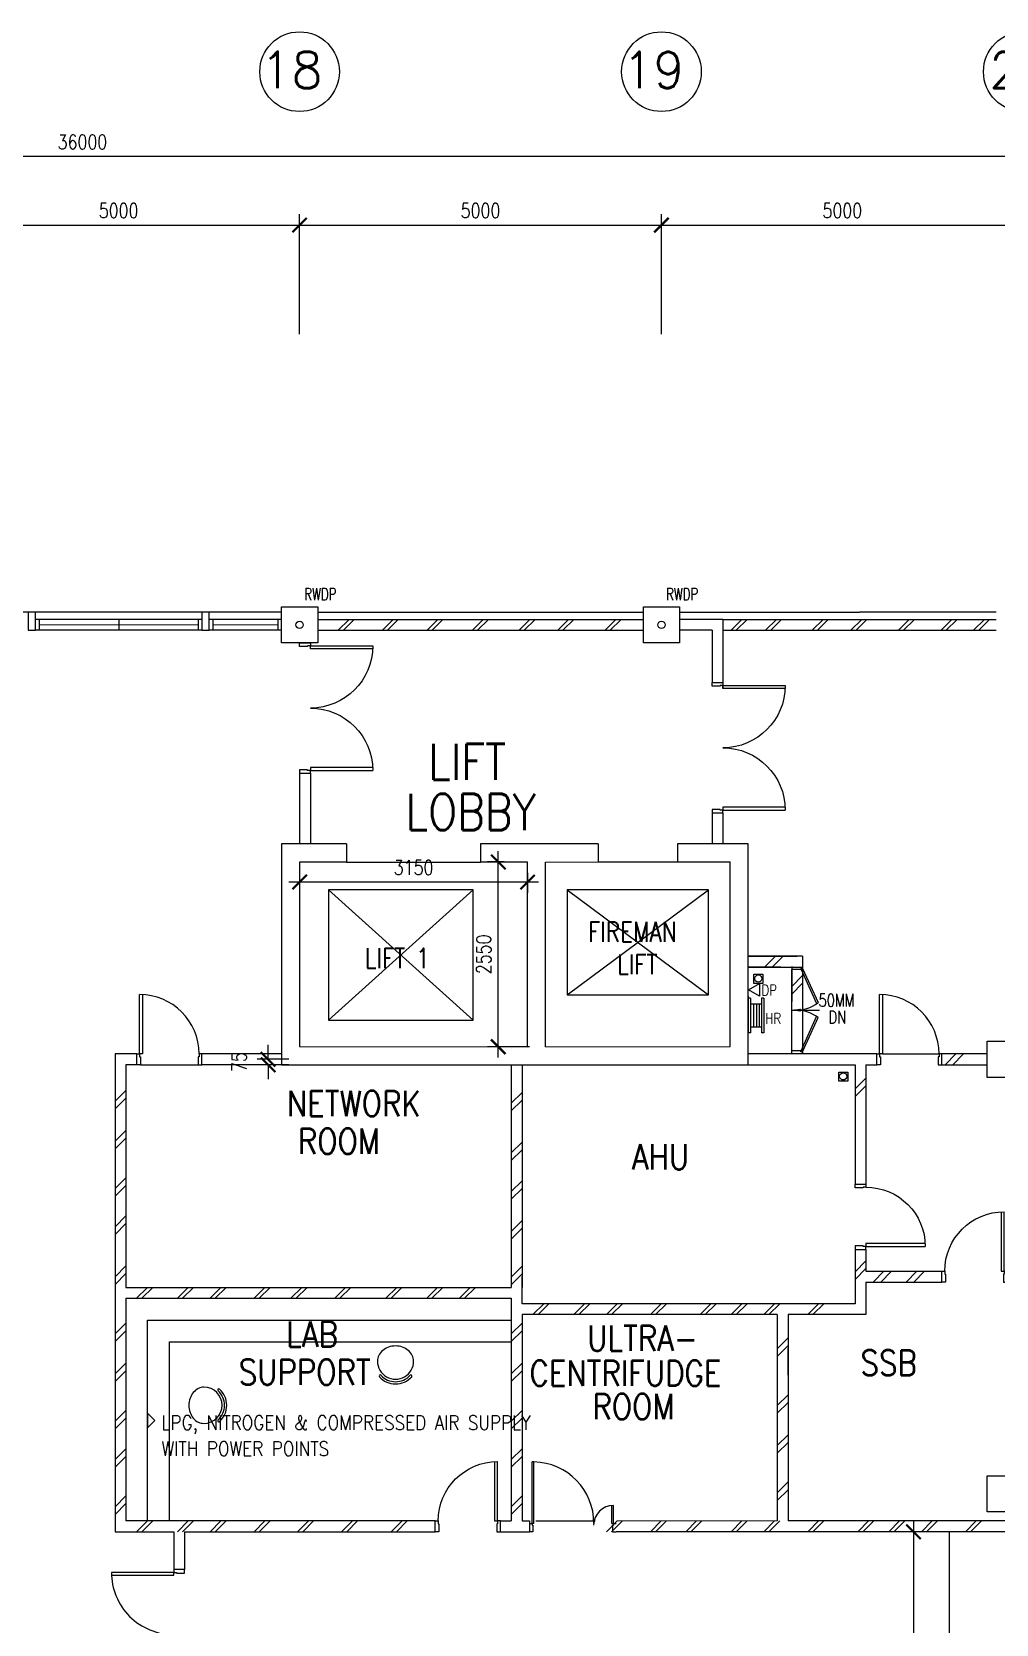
# Model space of a CAD drawing. Extents: x 2687779 to 2997471, y -863049 to -631414.
# Drawn here: x 2957304 to 2970629, y -798224 to -776235 of the extents above; entities that cross this region are included whole.
import ezdxf

# ---------------------------------------------------------------- set-up
doc = ezdxf.new("R2010")
doc.units = 0
doc.header["$LTSCALE"] = 10
doc.header["$MEASUREMENT"] = 0
doc.header["$PDMODE"] = 34
doc.linetypes.add('DIVIDE', pattern=[1.25, 0.5, -0.25, 0, -0.25, 0, -0.25])
doc.layers.get('0').update_dxf_attribs({"linetype": 'CONTINUOUS'})
doc.layers.get('DEFPOINTS').update_dxf_attribs({"linetype": 'CONTINUOUS'})
for name, color, linetype in [('-sprinkler h1', 240, 'CONTINUOUS'), ('BO', 7, 'CONTINUOUS'), ('COL', 3, 'CONTINUOUS'), ('DIM', 7, 'CONTINUOUS'), ('DOOR', 5, 'CONTINUOUS'), ('DR', 7, 'CONTINUOUS'), ('FIT', 5, 'CONTINUOUS'), ('FITT', 5, 'CONTINUOUS'), ('FURN', 1, 'CONTINUOUS'), ('FURN1', 7, 'CONTINUOUS'), ('GRID-T', 7, 'CONTINUOUS'), ('H', 1, 'CONTINUOUS'), ('hatch', 7, 'CONTINUOUS'), ('LINE', 7, 'CONTINUOUS'), ('PIPE', 5, 'DIVIDE'), ('RWDP', 145, 'CONTINUOUS'), ('T25', 7, 'CONTINUOUS'), ('T50', 3, 'CONTINUOUS'), ('TEX', 2, 'CONTINUOUS'), ('TIMBER SKIRT', 1, 'CONTINUOUS'), ('WALL', 2, 'CONTINUOUS'), ('WIN', 5, 'CONTINUOUS')]:
    doc.layers.add(name, color=color, linetype=linetype)
doc.layers.get('-sprinkler h1').off()
doc.styles.add('ROMANS', font='romans.shx', dxfattribs={"width": 0.8, "height": 100})
doc.styles.get("Standard").update_dxf_attribs({"font": 'ROMANS.SHX'})
doc.dimstyles.new('STANDARD$0', dxfattribs={"dimscale": 0, "dimtxt": 8, "dimasz": 6, "dimexe": 1, "dimexo": 1, "dimgap": 3, "dimtad": 1, "dimdec": 0, "dimlfac": -1, "dimrnd": 1, "dimzin": 0, "dimdsep": 46, "dimtxsty": 'Standard', "dimcen": 0, "dimclrd": 5, "dimclre": 250, "dimadec": 0, "dimazin": 0, "dimtfac": 1, "dimtdec": 4, "dimtofl": 0, "dimtmove": 0, "dimatfit": 3, "dimfxl": 1, "dimtolj": 1, "dimtzin": 0, "dimarcsym": 0})

# ---------------------------------------------------------------- blocks, each defined once
blk = doc.blocks.new('_ARCHTICK')
at = {"color": 0, "linetype": 'ByBlock', "const_width": 0.15}
blk.add_lwpolyline([(-0.5, -0.5), (0.5, 0.5)], dxfattribs=at)
blk = doc.blocks.new('*D75')
at = {"layer": 'DEFPOINTS', "color": 0, "transparency": 16777216}
for p in [(2961004, -778903), (2956004, -780559), (2961004, -780559)]:
    blk.add_point(p, dxfattribs=at)
at = {"layer": 'DIM', "color": 7, "lineweight": -2, "transparency": 16777216}
for p, q in [((2956004, -780409), (2956004, -778753)), ((2961004, -780409), (2961004, -778753)), ((2955854, -778903), (2961154, -778903))]:
    blk.add_line(p, q, dxfattribs=at)
at = {"layer": 'DIM', "color": 7, "lineweight": -2, "transparency": 16777216, "xscale": 200, "yscale": 200, "zscale": 200, "rotation": 180}
blk.add_blockref('_ARCHTICK', (2956004, -778903), dxfattribs=at)
at = {"layer": 'DIM', "color": 7, "lineweight": -2, "transparency": 16777216, "xscale": 200, "yscale": 200, "zscale": 200}
blk.add_blockref('_ARCHTICK', (2961004, -778903), dxfattribs=at)
at = {"layer": 'DIM', "color": 7, "transparency": 16777216, "insert": (2958504, -778703), "char_height": 200, "attachment_point": 5, "style": 'ROMANS'}
blk.add_mtext('\\A1;5000', dxfattribs=at)
blk = doc.blocks.new('*D76')
at = {"layer": 'DEFPOINTS', "color": 0, "transparency": 16777216}
for p in [(2966004, -778903), (2961004, -780559), (2966004, -780559)]:
    blk.add_point(p, dxfattribs=at)
at = {"layer": 'DIM', "color": 7, "lineweight": -2, "transparency": 16777216}
for p, q in [((2961004, -780409), (2961004, -778753)), ((2966004, -780409), (2966004, -778753)), ((2960854, -778903), (2966154, -778903))]:
    blk.add_line(p, q, dxfattribs=at)
at = {"layer": 'DIM', "color": 7, "lineweight": -2, "transparency": 16777216, "xscale": 200, "yscale": 200, "zscale": 200, "rotation": 180}
blk.add_blockref('_ARCHTICK', (2961004, -778903), dxfattribs=at)
at = {"layer": 'DIM', "color": 7, "lineweight": -2, "transparency": 16777216, "xscale": 200, "yscale": 200, "zscale": 200}
blk.add_blockref('_ARCHTICK', (2966004, -778903), dxfattribs=at)
at = {"layer": 'DIM', "color": 7, "transparency": 16777216, "insert": (2963504, -778703), "char_height": 200, "attachment_point": 5, "style": 'ROMANS'}
blk.add_mtext('\\A1;5000', dxfattribs=at)
blk = doc.blocks.new('*D77')
at = {"layer": 'DEFPOINTS', "color": 0, "transparency": 16777216}
for p in [(2971004, -778903), (2966004, -780559), (2971004, -780559)]:
    blk.add_point(p, dxfattribs=at)
at = {"layer": 'DIM', "color": 7, "lineweight": -2, "transparency": 16777216}
for p, q in [((2966004, -780409), (2966004, -778753)), ((2971004, -780409), (2971004, -778753)), ((2965854, -778903), (2971154, -778903))]:
    blk.add_line(p, q, dxfattribs=at)
at = {"layer": 'DIM', "color": 7, "lineweight": -2, "transparency": 16777216, "xscale": 200, "yscale": 200, "zscale": 200, "rotation": 180}
blk.add_blockref('_ARCHTICK', (2966004, -778903), dxfattribs=at)
at = {"layer": 'DIM', "color": 7, "lineweight": -2, "transparency": 16777216, "xscale": 200, "yscale": 200, "zscale": 200}
blk.add_blockref('_ARCHTICK', (2971004, -778903), dxfattribs=at)
at = {"layer": 'DIM', "color": 7, "transparency": 16777216, "insert": (2968504, -778703), "char_height": 200, "attachment_point": 5, "style": 'ROMANS'}
blk.add_mtext('\\A1;5000', dxfattribs=at)
blk = doc.blocks.new('*D79')
at = {"layer": 'DEFPOINTS', "color": 0, "transparency": 16777216}
for p in [(2940004, -777957), (2940004, -780559), (2976004, -780559)]:
    blk.add_point(p, dxfattribs=at)
at = {"layer": 'DIM', "color": 7, "lineweight": -2, "transparency": 16777216}
for p, q in [((2976154, -777957), (2939854, -777957)), ((2940004, -780409), (2940004, -777807)), ((2976004, -780409), (2976004, -777807))]:
    blk.add_line(p, q, dxfattribs=at)
at = {"layer": 'DIM', "color": 7, "lineweight": -2, "transparency": 16777216, "xscale": 200, "yscale": 200, "zscale": 200}
for p, rotation in [((2940004, -777957), 180.0000000117509), ((2976004, -777957), 1.175084030080598e-08)]:
    blk.add_blockref('_ARCHTICK', p, dxfattribs=dict(at, rotation=rotation))
at = {"layer": 'DIM', "color": 7, "transparency": 16777216, "insert": (2958004, -777757), "char_height": 200, "attachment_point": 5, "rotation": 0, "style": 'ROMANS'}
blk.add_mtext('\\A1;36000', dxfattribs=at)
blk = doc.blocks.new('DR-1800-B')
at = {"layer": 'DR'}
for p, q in [((-50, 0), (0, 0)), ((0, 0), (0, -150)), ((-1800, 0), (-1800, -150)), ((-1750, 0), (-1800, 0)), ((-1800, -150), (-1760, -150)), ((-1760, -150), (-1760, -110)), ((-1760, -110), (-1750, -110)), ((-1760, -150), (-1760, -1010)), ((-1720, -150), (-1760, -150)), ((-1750, -110), (-1750, 0)), ((-1720, -1009), (-1720, -150)), ((-80, -1009), (-80, -150)), ((-80, -150), (-40, -150)), ((-50, -110), (-50, 0)), ((-40, -110), (-50, -110)), ((-40, -150), (-40, -110)), ((-40, -150), (-40, -1010)), ((0, -150), (-40, -150))]:
    blk.add_line(p, q, dxfattribs=at)
for centre, start, end in [((-1760, -150), 270, 0), ((-40, -150), 180.0001, 270)]:
    blk.add_arc(centre, 860, start, end, dxfattribs=at)
blk = doc.blocks.new('DR-900-B')
at = {"layer": 'DR'}
for p, q in [((0, 900), (-150, 900)), ((-150, 900), (-150, 860)), ((0, 850), (0, 900)), ((-150, 860), (-110, 860)), ((-110, 860), (-110, 850)), ((-110, 850), (0, 850)), ((-150, 40), (-970, 40)), ((-969, 80), (-150, 80)), ((-150, 80), (-150, 40)), ((-150, 40), (-110, 40)), ((-150, 0), (-150, 40)), ((0, 0), (-150, 0)), ((-110, 50), (0, 50)), ((-110, 40), (-110, 50)), ((0, 50), (0, 0))]:
    blk.add_line(p, q, dxfattribs=at)
blk.add_arc((-150, 40), 820, 90, 180, dxfattribs=at)
blk = doc.blocks.new('D1200')
at = {"layer": 'DR', "color": 7}
for p, q in [((37, 115), (37, 965)), ((62, 115), (62, 965)), ((1138, 115), (1138, 364)), ((1163, 115), (1163, 365)), ((0, 115), (37, 115)), ((37, 115), (37, 90)), ((62, 115), (37, 115)), ((37, 90), (50, 90)), ((50, 90), (50, 0)), ((1138, 115), (1163, 115)), ((1150, 90), (1150, 0)), ((1150, 90), (1163, 90)), ((1163, 115), (1163, 90)), ((1163, 115), (1200, 115))]:
    blk.add_line(p, q, dxfattribs=at)
blk.add_arc((1163, 90), 275, 90, 180, dxfattribs=at)
at = {"layer": 'WIN', "color": 7}
for p, q in [((62, 965), (37, 965)), ((62, 965), (62, 965)), ((50, 0), (0, 0)), ((1150, 0), (1200, 0))]:
    blk.add_line(p, q, dxfattribs=at)
blk.add_arc((50, 125), 840, 359.3227, 89.147, dxfattribs=at)
blk = doc.blocks.new('*D294')
at = {"layer": 'DEFPOINTS', "color": 0, "linetype": 'Continuous', "transparency": 16777216}
for p in [(1494782, -790499), (1495217, -790424), (1495217, -790499)]:
    blk.add_point(p, dxfattribs=at)
at = {"layer": 'FITT', "color": 7, "linetype": 'Continuous', "lineweight": -2, "transparency": 16777216}
for p, q in [((1494782, -790424), (1494782, -790224)), ((1495067, -790424), (1494632, -790424)), ((1495067, -790499), (1494632, -790499)), ((1494782, -790499), (1494782, -790699))]:
    blk.add_line(p, q, dxfattribs=at)
at = {"layer": 'FITT', "color": 7, "linetype": 'Continuous', "lineweight": -2, "transparency": 16777216, "xscale": 200, "yscale": 200, "zscale": 200}
for p, rotation in [((1494782, -790424), 270), ((1494782, -790499), 90)]:
    blk.add_blockref('_ARCHTICK', p, dxfattribs=dict(at, rotation=rotation))
at = {"layer": 'FITT', "color": 7, "linetype": 'Continuous', "transparency": 16777216, "insert": (1494382, -790462), "char_height": 200, "attachment_point": 5, "rotation": 90, "style": 'ROMANS'}
blk.add_mtext('\\A1;75', dxfattribs=at)
blk = doc.blocks.new('*D292')
at = {"layer": 'DEFPOINTS', "color": 0, "linetype": 'Continuous', "transparency": 16777216}
for p in [(1497962, -787699), (1498192, -787699), (1498542, -790250)]:
    blk.add_point(p, dxfattribs=at)
at = {"layer": 'FITT', "color": 7, "linetype": 'Continuous', "lineweight": -2, "transparency": 16777216}
for p, q in [((1497962, -790400), (1497962, -787549)), ((1498042, -787699), (1497812, -787699)), ((1498392, -790250), (1497812, -790250))]:
    blk.add_line(p, q, dxfattribs=at)
at = {"layer": 'FITT', "color": 7, "linetype": 'Continuous', "lineweight": -2, "transparency": 16777216, "xscale": 200, "yscale": 200, "zscale": 200}
for p, rotation in [((1497962, -787699), 90), ((1497962, -790250), 270)]:
    blk.add_blockref('_ARCHTICK', p, dxfattribs=dict(at, rotation=rotation))
at = {"layer": 'FITT', "color": 7, "linetype": 'Continuous', "transparency": 16777216, "insert": (1497762, -788974), "char_height": 200, "attachment_point": 5, "rotation": 90, "style": 'ROMANS'}
blk.add_mtext('\\A1;2550', dxfattribs=at)
blk = doc.blocks.new('*D293')
at = {"layer": 'DEFPOINTS', "color": 0, "linetype": 'Continuous', "transparency": 16777216}
for p in [(1495217, -787700), (1498367, -787700), (1495217, -787976)]:
    blk.add_point(p, dxfattribs=at)
at = {"layer": 'FITT', "color": 7, "linetype": 'Continuous', "lineweight": -2, "transparency": 16777216}
for p, q in [((1495217, -787850), (1495217, -788126)), ((1498367, -787850), (1498367, -788126)), ((1498517, -787976), (1495067, -787976))]:
    blk.add_line(p, q, dxfattribs=at)
at = {"layer": 'FITT', "color": 7, "linetype": 'Continuous', "lineweight": -2, "transparency": 16777216, "xscale": 200, "yscale": 200, "zscale": 200, "rotation": 180}
blk.add_blockref('_ARCHTICK', (1495217, -787976), dxfattribs=at)
at = {"layer": 'FITT', "color": 7, "linetype": 'Continuous', "lineweight": -2, "transparency": 16777216, "xscale": 200, "yscale": 200, "zscale": 200}
blk.add_blockref('_ARCHTICK', (1498367, -787976), dxfattribs=at)
at = {"layer": 'FITT', "color": 7, "linetype": 'Continuous', "transparency": 16777216, "insert": (1496792, -787776), "char_height": 200, "attachment_point": 5, "style": 'ROMANS'}
blk.add_mtext('\\A1;3150', dxfattribs=at)
blk = doc.blocks.new('100FT')
at = {"layer": 'PIPE', "linetype": 'Continuous'}
blk.add_circle((0, 0), 50, dxfattribs=at)
blk = doc.blocks.new('A$C7CE3714C')
at = {"layer": 'FIT'}
blk.add_lwpolyline([(0, 0), (126, 0), (126, 126), (0, 126)], close=True, dxfattribs=at)
at = {"layer": 'FIT', "xscale": -1}
blk.add_blockref('100FT', (63, 66), dxfattribs=at)
blk = doc.blocks.new('*D345')
at = {"layer": 'DEFPOINTS', "color": 0, "linetype": 'Continuous', "transparency": 16777216}
for p in [(2970129, -796949), (2969487, -802174), (2970129, -802174)]:
    blk.add_point(p, dxfattribs=at)
at = {"layer": 'FURN', "color": 7, "linetype": 'Continuous', "lineweight": -2, "transparency": 16777216}
for p, q in [((2969487, -796799), (2969487, -802324)), ((2969979, -796949), (2969337, -796949)), ((2969979, -802174), (2969337, -802174))]:
    blk.add_line(p, q, dxfattribs=at)
at = {"layer": 'FURN', "color": 7, "linetype": 'Continuous', "lineweight": -2, "transparency": 16777216, "xscale": 200, "yscale": 200, "zscale": 200}
for p, rotation in [((2969487, -796949), 90), ((2969487, -802174), 270)]:
    blk.add_blockref('_ARCHTICK', p, dxfattribs=dict(at, rotation=rotation))
at = {"layer": 'FURN', "color": 7, "linetype": 'Continuous', "transparency": 16777216, "insert": (2969287, -799562), "char_height": 200, "attachment_point": 5, "rotation": 90, "style": 'ROMANS'}
blk.add_mtext('\\A1;5225', dxfattribs=at)
blk = doc.blocks.new('CHAIR10')
at = {"layer": 'FURN1', "color": 1}
for centre, radius, start, end in [((-515, 735), 216, 116.3827, 140.136), ((-533, 772), 175, 90, 116.3827), ((-533, 697), 250, 270, 90), ((-328, 909), 15, 48.1599, 228.1599), ((-518, 697), 270, 311.8401, 48.1599), ((-518, 697), 300, 311.8401, 48.1599), ((-443, 697), 299, 160.9198, 180), ((-443, 697), 299, 180, 199.0802), ((-487, 712), 252, 140.136, 160.9198), ((-487, 682), 252, 199.0802, 219.864), ((-515, 658), 216, 219.864, 243.6173), ((-533, 622), 175, 243.6173, 270), ((-328, 485), 15, 131.8401, 311.8401)]:
    blk.add_arc(centre, radius, start, end, dxfattribs=at)
blk = doc.blocks.new('A$C4FA52658')
at = {"color": 3, "ltscale": 2}
for p, q in [((650, 2975), (-250, 2975)), ((-250, 2974), (-250, -75)), ((650, 2975), (650, 2725)), ((2500, 2975), (2500, 2725)), ((3400, 2975), (2500, 2975)), ((4123.2, 2975), (3400, 2975)), ((4123.2, 2975), (4123.2, 2725)), ((5223.2, 2975), (5223.2, 2725.3)), ((6200, 2975), (5223.2, 2975)), ((6200, -76), (6200, 2975)), ((0, 2725), (0, 175)), ((650, 2725), (0, 2725)), ((3150, 2725), (2500, 2725)), ((3150, 174.5), (3150, 2724)), ((3400, 2725), (4123.2, 2725.1)), ((3400, 174.6), (3400, 2724)), ((5223.2, 2725.3), (5950, 2725.4)), ((5950, 175), (5950, 2725.4)), ((0, 175), (3150, 174.5)), ((3400, 174.4), (5950, 175)), ((-250, -75), (6200, -76))]:
    blk.add_line(p, q, dxfattribs=at)
at = {"color": 5}
for p, q in [((650, 2725), (2500, 2725)), ((4123.2, 2725.1), (5223.2, 2725.3)), ((400, 540), (2400, 2340)), ((400, 2340), (2400, 540)), ((3698.2, 890), (5648.2, 2340)), ((3698.2, 2340), (5648.2, 890))]:
    blk.add_line(p, q, dxfattribs=at)
at = {"ltscale": 2}
for p, q in [((400, 2340), (400, 540)), ((2400, 2340), (400, 2340)), ((2400, 540), (2400, 2340)), ((3698.2, 2340), (3698.2, 890)), ((5648.2, 2340), (3698.2, 2340)), ((5648.2, 890), (5648.2, 2340)), ((3698.2, 890), (5648.2, 890)), ((400, 540), (2400, 540))]:
    blk.add_line(p, q, dxfattribs=at)
at = {"color": 3, "ltscale": 10, "style": 'ROMANS', "width": 0.8}
for s, p in [('FIREMAN', (3984.5, 1624.3)), ('LIFT 1', (902.6, 1258.9)), ('LIFT ', (4388.2, 1174.2))]:
    blk.add_text(s, height=275, dxfattribs=at).set_placement(p)
at = {"layer": 'FITT', "color": 30, "linetype": 'Continuous'}
for base, p1, p2, picture, middle, set_off in [((2744.6762, 2724.9984), (3324.7117, 174.532), (2974.7117, 2724.9984), '*D292', (2544.6762, 1449.7652), (-1495217.1726, 790424.1037)), ((-435, -75), (0, 0), (0, -75), '*D294', (-835, -37.5), (-1495217.2, 790424.1))]:
    dim = blk.add_linear_dim(base=base, p1=p1, p2=p2, angle=90, dimstyle='STANDARD$0', override={"dimscale": 100, "dimtxt": 2, "dimasz": 2, "dimexe": 1.5, "dimexo": 1.5, "dimgap": 1, "dimtxsty": 'ROMANS', "dimblk": 'ARCHTICK', "dimdle": 1.5, "dimclrd": 7, "dimclre": 7, "dimclrt": 7, "dimtdec": 0, "dimtmove": 2}, dxfattribs=at)
    dim.commit()
    dim.dimension.update_dxf_attribs({"geometry": picture, "text_midpoint": middle, "insert": set_off})
dim = blk.add_linear_dim(base=(0, 2448.1), p1=(3150, 2724), p2=(0, 2724), dimstyle='STANDARD$0', override={"dimscale": 100, "dimtxt": 2, "dimasz": 2, "dimexe": 1.5, "dimexo": 1.5, "dimgap": 1, "dimtxsty": 'ROMANS', "dimblk": 'ARCHTICK', "dimdle": 1.5, "dimclrd": 7, "dimclre": 7, "dimclrt": 7, "dimtdec": 0, "dimtmove": 2}, dxfattribs=at)
dim.commit()
dim.dimension.update_dxf_attribs({"geometry": '*D293', "text_midpoint": (1575, 2648.1), "insert": (-1495217.2, 790424.1)})
blk = doc.blocks.new('A$C208A67C2')
at = {"layer": 'FITT', "color": 30, "linetype": 'Continuous'}
blk.add_blockref('A$C4FA52658', (0, 0), dxfattribs=at)
blk = doc.blocks.new('A$C07873301')
at = {"layer": 'TIMBER SKIRT', "linetype": 'Continuous'}
blk.add_blockref('A$C208A67C2', (0, 0), dxfattribs=at)

msp = doc.modelspace()

# ---------------------------------------------------------------- linework, layer by layer
at = {"color": 9}
for p, q in [((2960754.5, -784249.1), (2956254.5, -784249.1)), ((2961254.5, -784249.1), (2965754.5, -784249.1)), ((2966254.5, -784249.1), (2968742, -784249.1)), ((2970629.5, -784249.1), (2968742, -784249.1))]:
    msp.add_line(p, q, dxfattribs=at)
at = {"layer": 'COL'}
for points in [[(2960754.5, -784174.1), (2961254.5, -784174.1), (2961254.5, -784674.1), (2960754.5, -784674.1)], [(2965754.5, -784174.1), (2966254.5, -784174.1), (2966254.5, -784674.1), (2965754.5, -784674.1)], [(2970504.5, -790174.1), (2971354.5, -790174.1), (2971354.5, -790674.1), (2970504.5, -790674.1)], [(2970504.5, -796174.1), (2971254.5, -796174.1), (2971254.5, -796674.1), (2970504.5, -796674.1)]]:
    msp.add_lwpolyline(points, close=True, dxfattribs=at)
at = {"layer": 'DIM', "color": 1}
for p, q in [((2967236.5, -789580.3), (2967204.5, -789580.3)), ((2967416.8, -789580.3), (2967384.8, -789580.3)), ((2967384.8, -789660.3), (2967236.5, -789660.3)), ((2967236.5, -790060.3), (2967204.5, -790060.3)), ((2967384.8, -789980.3), (2967236.5, -789980.3)), ((2967416.8, -790060.3), (2967384.8, -790060.3))]:
    msp.add_line(p, q, dxfattribs=at)
at = {"layer": 'DOOR'}
for p, q in [((2967804.5, -789144.1), (2967804.5, -789182.1)), ((2967929.5, -789182.1), (2967804.5, -789182.1)), ((2967954.5, -789169.1), (2967929.5, -789169.1)), ((2967929.5, -789169.1), (2967929.5, -789182.1)), ((2967933.7, -789182.9), (2967954.5, -789169.1)), ((2967933.7, -789182.9), (2968147.6, -789654.9)), ((2967954.5, -789144.1), (2967954.5, -789169.1)), ((2967954.5, -789169.1), (2968167.8, -789640)), ((2967933.7, -790305.2), (2968147.6, -789833.2)), ((2967954.5, -790319.1), (2968167.8, -789848.1)), ((2967929.5, -790306.1), (2967804.5, -790306.1)), ((2967804.5, -790344.1), (2967804.5, -790306.1)), ((2967929.5, -790319.1), (2967929.5, -790306.1)), ((2967954.5, -790319.1), (2967929.5, -790319.1)), ((2967933.7, -790305.2), (2967954.5, -790319.1)), ((2967954.5, -790344.1), (2967954.5, -790319.1))]:
    msp.add_line(p, q, dxfattribs=at)
for centre, start, end in [((2967860.8, -789246.7), 267.5509, 307.96545), ((2967860.8, -790241.5), 52.03455, 92.4491)]:
    msp.add_arc(centre, 499, start, end, dxfattribs=at)
at = {"layer": 'DR'}
msp.add_line((2967804.5, -789745.2), (2968188.9, -789745.2), dxfattribs=at)
at = {"layer": 'FURN', "linetype": 'Continuous'}
for p, q in [((2958904.5, -796799.1), (2958904.5, -794024.1)), ((2958904.5, -794024.1), (2963929.5, -794024.1)), ((2959204.5, -796799.1), (2959204.5, -794324.1)), ((2959204.5, -794324.1), (2963929.5, -794324.1)), ((2958905, -795312.1), (2958904, -795511.1)), ((2959005, -795412.1), (2958905, -795312.1)), ((2958904, -795511.1), (2959005, -795412.1)), ((2969979.5, -796949.1), (2969979.5, -800174.1))]:
    msp.add_line(p, q, dxfattribs=at)
at = {"layer": 'GRID-T', "color": 7}
for centre in [(2961004.5, -776785), (2966004.5, -776785), (2971004.5, -776785)]:
    msp.add_circle(centre, 550, dxfattribs=at)
at = {"layer": 'H'}
for p, q in [((2961689, -784349.1), (2961539, -784499.1)), ((2961759.7, -784349.1), (2961609.7, -784499.1)), ((2962298, -784349.1), (2962148, -784499.1)), ((2962368.7, -784349.1), (2962218.7, -784499.1)), ((2962915, -784349.1), (2962765, -784499.1)), ((2962985.7, -784349.1), (2962835.7, -784499.1)), ((2963542, -784349.1), (2963392, -784499.1)), ((2963612.7, -784349.1), (2963462.7, -784499.1)), ((2964187, -784349.1), (2964037, -784499.1)), ((2964257.7, -784349.1), (2964107.7, -784499.1)), ((2964721, -784349.1), (2964571, -784499.1)), ((2964791.7, -784349.1), (2964641.7, -784499.1)), ((2965376, -784349.1), (2965226, -784499.1)), ((2965446.7, -784349.1), (2965296.7, -784499.1)), ((2967116, -784349.1), (2966966, -784499.1)), ((2967186.7, -784349.1), (2967036.7, -784499.1)), ((2967594, -784349.1), (2967444, -784499.1)), ((2967664.7, -784349.1), (2967514.7, -784499.1)), ((2968239, -784349.1), (2968089, -784499.1)), ((2968309.7, -784349.1), (2968159.7, -784499.1)), ((2968773, -784349.1), (2968623, -784499.1)), ((2968843.7, -784349.1), (2968693.7, -784499.1)), ((2969428, -784349.1), (2969278, -784499.1)), ((2969498.7, -784349.1), (2969348.7, -784499.1)), ((2970018, -784349.1), (2969868, -784499.1)), ((2970088.7, -784349.1), (2969938.7, -784499.1)), ((2970467, -784349.1), (2970317, -784499.1)), ((2970537.7, -784349.1), (2970387.7, -784499.1))]:
    msp.add_line(p, q, dxfattribs=at)
at = {"layer": 'hatch', "color": 1}
for p, q in [((2967429.5, -789149.1), (2967579.5, -788999.1)), ((2967535.6, -789149.1), (2967685.6, -788999.1)), ((2967804.5, -789416.9), (2967954.5, -789266.9)), ((2967804.5, -789523), (2967954.5, -789373)), ((2969922.5, -790499.1), (2970072.5, -790349.1)), ((2970028.6, -790499.1), (2970178.6, -790349.1)), ((2968679.5, -790833.4), (2968829.5, -790683.4)), ((2958454.5, -791002.9), (2958604.5, -790852.9)), ((2963929.5, -791031.1), (2964079.5, -790881.1)), ((2968679.5, -790939.5), (2968829.5, -790789.5)), ((2958454.5, -791108.9), (2958604.5, -790958.9)), ((2963929.5, -791137.1), (2964079.5, -790987.1)), ((2958454.5, -791555.4), (2958604.5, -791405.4)), ((2958454.5, -791661.5), (2958604.5, -791511.5)), ((2963929.5, -791717.3), (2964079.5, -791567.3)), ((2963929.5, -791823.4), (2964079.5, -791673.4)), ((2958454.5, -792208.7), (2958604.5, -792058.7)), ((2958454.5, -792314.7), (2958604.5, -792164.7)), ((2963929.5, -792251.1), (2964079.5, -792101.1)), ((2963929.5, -792357.1), (2964079.5, -792207.1)), ((2958454.5, -792737.1), (2958604.5, -792587.1)), ((2958454.5, -792843.2), (2958604.5, -792693.2)), ((2963929.5, -792799.5), (2964079.5, -792649.5)), ((2963929.5, -792905.6), (2964079.5, -792755.6)), ((2958454.5, -793425.7), (2958604.5, -793275.7)), ((2963929.5, -793431.6), (2964079.5, -793281.6)), ((2968679.5, -793356.6), (2968829.5, -793206.6)), ((2968679.5, -793462.7), (2968829.5, -793312.7)), ((2968928.3, -793499.1), (2969078.3, -793349.1)), ((2969034.4, -793499.1), (2969184.4, -793349.1)), ((2969383.7, -793499.1), (2969533.7, -793349.1)), ((2969489.8, -793499.1), (2969639.8, -793349.1)), ((2958454.5, -793531.8), (2958604.5, -793381.8)), ((2958752.7, -793724.1), (2958902.7, -793574.1)), ((2958824.3, -793724.1), (2958974.3, -793574.1)), ((2959317, -793724.1), (2959467, -793574.1)), ((2959388.6, -793724.1), (2959538.6, -793574.1)), ((2959768, -793724.1), (2959918, -793574.1)), ((2959839.6, -793724.1), (2959989.6, -793574.1)), ((2960376, -793724.1), (2960526, -793574.1)), ((2960447.6, -793724.1), (2960597.6, -793574.1)), ((2960885.5, -793724.1), (2961035.5, -793574.1)), ((2960957.1, -793724.1), (2961107.1, -793574.1)), ((2961491, -793724.1), (2961641, -793574.1)), ((2961562.6, -793724.1), (2961712.6, -793574.1)), ((2962197, -793724.1), (2962347, -793574.1)), ((2962268.6, -793724.1), (2962418.6, -793574.1)), ((2962761.3, -793724.1), (2962911.3, -793574.1)), ((2962832.9, -793724.1), (2962982.9, -793574.1)), ((2963212.3, -793724.1), (2963362.3, -793574.1)), ((2963283.9, -793724.1), (2963433.9, -793574.1)), ((2963929.5, -793537.7), (2964079.5, -793387.7)), ((2964227.7, -793949.1), (2964377.7, -793799.1)), ((2964299.3, -793949.1), (2964449.3, -793799.1)), ((2964792, -793949.1), (2964942, -793799.1)), ((2964863.6, -793949.1), (2965013.6, -793799.1)), ((2965243, -793949.1), (2965393, -793799.1)), ((2965314.6, -793949.1), (2965464.6, -793799.1)), ((2965851, -793949.1), (2966001, -793799.1)), ((2965922.6, -793949.1), (2966072.6, -793799.1)), ((2966538, -793949.1), (2966688, -793799.1)), ((2966609.6, -793949.1), (2966759.6, -793799.1)), ((2966966, -793949.1), (2967116, -793799.1)), ((2967037.6, -793949.1), (2967187.6, -793799.1)), ((2967417, -793949.1), (2967567, -793799.1)), ((2967488.6, -793949.1), (2967638.6, -793799.1)), ((2968025, -793949.1), (2968175, -793799.1)), ((2968096.6, -793949.1), (2968246.6, -793799.1)), ((2958454.5, -794216.4), (2958604.5, -794066.4)), ((2958454.5, -794322.5), (2958604.5, -794172.5)), ((2963929.5, -794216.4), (2964079.5, -794066.4)), ((2963929.5, -794322.5), (2964079.5, -794172.5)), ((2967604.5, -794420.2), (2967754.5, -794270.2)), ((2967604.5, -794526.2), (2967754.5, -794376.2)), ((2958454.5, -794769), (2958604.5, -794619)), ((2963929.5, -794769), (2964079.5, -794619)), ((2958454.5, -794875.1), (2958604.5, -794725.1)), ((2963929.5, -794875.1), (2964079.5, -794725.1)), ((2967604.5, -795205), (2967754.5, -795055)), ((2958454.5, -795422.2), (2958604.5, -795272.2)), ((2963929.5, -795422.2), (2964079.5, -795272.2)), ((2967604.5, -795311.1), (2967754.5, -795161.1)), ((2958454.5, -795528.3), (2958604.5, -795378.3)), ((2963929.5, -795528.3), (2964079.5, -795378.3)), ((2967604.5, -795757.5), (2967754.5, -795607.5)), ((2967604.5, -795863.6), (2967754.5, -795713.6)), ((2958454.5, -795950.7), (2958604.5, -795800.7)), ((2958454.5, -796056.8), (2958604.5, -795906.8)), ((2963929.5, -795950.7), (2964079.5, -795800.7)), ((2963929.5, -796056.8), (2964079.5, -795906.8)), ((2967604.5, -796410.8), (2967754.5, -796260.8)), ((2967604.5, -796516.9), (2967754.5, -796366.9)), ((2958454.5, -796603.9), (2958604.5, -796453.9)), ((2958454.5, -796710), (2958604.5, -796560)), ((2963929.5, -796603.9), (2964079.5, -796453.9)), ((2963929.5, -796710), (2964079.5, -796560)), ((2958752.7, -796949.1), (2958902.7, -796799.1)), ((2958824.3, -796949.1), (2958974.3, -796799.1)), ((2959317, -796949.1), (2959467, -796799.1)), ((2959388.6, -796949.1), (2959538.6, -796799.1)), ((2959768, -796949.1), (2959918, -796799.1)), ((2959839.6, -796949.1), (2959989.6, -796799.1)), ((2960376, -796949.1), (2960526, -796799.1)), ((2960447.6, -796949.1), (2960597.6, -796799.1)), ((2960975.3, -796949.1), (2961125.3, -796799.1)), ((2961046.9, -796949.1), (2961196.9, -796799.1)), ((2961583.3, -796949.1), (2961733.3, -796799.1)), ((2961654.9, -796949.1), (2961804.9, -796799.1)), ((2962269.8, -796949.1), (2962419.8, -796799.1)), ((2962341.4, -796949.1), (2962491.4, -796799.1)), ((2965243, -796949.1), (2965393, -796799.1)), ((2965314.6, -796949.1), (2965464.6, -796799.1)), ((2965851, -796949.1), (2966001, -796799.1)), ((2965922.6, -796949.1), (2966072.6, -796799.1)), ((2966339.7, -796949.1), (2966489.7, -796799.1)), ((2966411.3, -796949.1), (2966561.3, -796799.1)), ((2966966, -796949.1), (2967116, -796799.1)), ((2967037.6, -796949.1), (2967187.6, -796799.1)), ((2967417, -796949.1), (2967567, -796799.1)), ((2967488.6, -796949.1), (2967638.6, -796799.1)), ((2968025, -796949.1), (2968175, -796799.1)), ((2968096.6, -796949.1), (2968246.6, -796799.1)), ((2968716.5, -796949.1), (2968866.5, -796799.1)), ((2968788.2, -796949.1), (2968938.2, -796799.1)), ((2969144.5, -796949.1), (2969294.5, -796799.1)), ((2969216.2, -796949.1), (2969366.2, -796799.1)), ((2969595.5, -796949.1), (2969745.5, -796799.1)), ((2969667.2, -796949.1), (2969817.2, -796799.1)), ((2970203.5, -796949.1), (2970353.5, -796799.1)), ((2970275.2, -796949.1), (2970425.2, -796799.1))]:
    msp.add_line(p, q, dxfattribs=at)
at = {"layer": 'hatch'}
msp.add_line((2967804.5, -790349.1), (2967804.5, -789182.1), dxfattribs=at)
at = {"layer": 'hatch', "color": 7}
msp.add_solid([(2967929.5, -789724.3), (2967929.5, -789766), (2967804.5, -789745.2)], dxfattribs=at)
at = {"layer": 'LINE', "color": 5, "linetype": 'Continuous'}
for points in [[(2958804.5, -790499.1), (2959604.5, -790499.1)], [(2969059.5, -790349.1), (2969839.5, -790349.1)], [(2964269.5, -796799.1), (2965089.5, -796799.1)]]:
    msp.add_lwpolyline(points, dxfattribs=at)
at = {"layer": 'RWDP', "color": 142, "linetype": 'Continuous'}
for centre in [(2961004.5, -784424.1), (2961004.5, -784424.1), (2966004.5, -784424.1)]:
    msp.add_circle(centre, 50, dxfattribs=at)
at = {"layer": 'WALL'}
for p, q in [((2966854.5, -784349.1), (2966254.5, -784349.1)), ((2966854.5, -784349.1), (2966854.5, -785302.1)), ((2966704.5, -784499.1), (2966254.5, -784499.1)), ((2966704.5, -784499.1), (2966704.5, -785222.1)), ((2961004.5, -786474.1), (2961004.5, -787449.1)), ((2961154.5, -786474.1), (2961154.5, -787449.1)), ((2966704.5, -787022.1), (2966704.5, -787449.1)), ((2966854.5, -787022.1), (2966854.5, -787449.1)), ((2967954.5, -788999.1), (2967204.5, -788999.1)), ((2967204.5, -788999.1), (2967879.5, -788999.1)), ((2967204.5, -789149.1), (2967954.5, -789149.1)), ((2967654.5, -789149.1), (2967204.5, -789149.1)), ((2967804.5, -789149.1), (2967804.5, -789624.1)), ((2967954.5, -788999.1), (2967954.5, -789149.1)), ((2958454.5, -790349.1), (2958454.5, -796949.1)), ((2958754.5, -790349.1), (2958454.5, -790349.1)), ((2958754.5, -790499.1), (2958604.5, -790499.1)), ((2958604.5, -790499.1), (2958604.5, -793574.1)), ((2960754.5, -790349.1), (2959654.5, -790349.1)), ((2960754.5, -790499.1), (2959654.5, -790499.1)), ((2963929.5, -790499.6), (2963929.5, -793574.1)), ((2964079.5, -790499.1), (2964079.5, -793424.1)), ((2968979.5, -790349.1), (2967204.5, -790349.1)), ((2967204.5, -790499.1), (2968679.5, -790499.1)), ((2968679.5, -790499.1), (2968679.5, -792149.1)), ((2968829.5, -790499.1), (2968829.5, -792149.1)), ((2968829.5, -790499.1), (2968979.5, -790499.1)), ((2970504.5, -790349.1), (2969879.5, -790349.1)), ((2969879.5, -790499.1), (2970504.5, -790499.1)), ((2968679.5, -793049.1), (2968679.5, -793799.1)), ((2968829.5, -793049.1), (2968829.5, -793349.1)), ((2968829.5, -793349.1), (2969879.5, -793349.1)), ((2958604.5, -793574.1), (2963929.5, -793574.1)), ((2964079.5, -793424.1), (2964079.5, -793574.1)), ((2964079.5, -793424.1), (2964079.5, -793574.1)), ((2964079.5, -793799.1), (2964079.5, -793424.1)), ((2968829.5, -793499.1), (2969879.5, -793499.1)), ((2968829.5, -793499.1), (2968829.5, -793949.1)), ((2958604.5, -793724.1), (2963929.5, -793724.1)), ((2958604.5, -793724.1), (2958604.5, -796799.1)), ((2963929.5, -793724.1), (2963929.5, -796799.1)), ((2968679.5, -793799.1), (2964079.5, -793799.1)), ((2967604.5, -793949.1), (2964079.5, -793949.1)), ((2964079.5, -793949.1), (2964079.5, -796799.1)), ((2968829.5, -793949.1), (2967754.5, -793949.1)), ((2967754.5, -794412.6), (2967754.5, -794562.6)), ((2967754.5, -794412.6), (2967754.5, -794562.6)), ((2967754.5, -794787.6), (2967754.5, -794412.6)), ((2962879.5, -796799.1), (2958604.5, -796799.1)), ((2963779.5, -796799.1), (2963929.5, -796799.1)), ((2967604.5, -796799.1), (2965391.1, -796801.1)), ((2970929.5, -796799.1), (2967754.5, -796799.1)), ((2959264.5, -796949.1), (2959264.5, -797468.8)), ((2959414.5, -796949.1), (2959414.5, -797468.8)), ((2970929.5, -796949.1), (2965379.5, -796949.1)), ((2959264.5, -797368.8), (2959264.5, -797468.8)), ((2959414.5, -797368.8), (2959414.5, -797468.8))]:
    msp.add_line(p, q, dxfattribs=at)
at = {"layer": 'WALL', "color": 1}
for p, q in [((2967204.5, -789550.9), (2967204.5, -790060.3)), ((2967236.5, -789580.3), (2967236.5, -790060.3)), ((2967384.8, -789580.3), (2967384.8, -790060.3)), ((2967416.8, -789580.3), (2967416.8, -790060.3)), ((2967276.5, -789660.3), (2967276.5, -789980.3)), ((2967316.5, -789660.3), (2967316.5, -789980.3)), ((2967356.5, -789660.3), (2967356.5, -789980.3))]:
    msp.add_line(p, q, dxfattribs=at)
at = {"layer": 'WALL', "linetype": 'Continuous'}
for p, q in [((2964079.5, -796799.1), (2964179.5, -796799.1)), ((2964179.5, -796799.1), (2964179.5, -796949.1)), ((2958454.5, -796949.1), (2959264.5, -796949.1)), ((2959414.5, -796949.1), (2962879.5, -796949.1)), ((2963779.5, -796949.1), (2964179.5, -796949.1))]:
    msp.add_line(p, q, dxfattribs=at)
at = {"layer": 'WALL'}
for points in [[(2957254.5, -784249.1), (2957254.5, -784499.1), (2957354.5, -784499.1), (2957354.5, -784249.1)], [(2959654.5, -784249.1), (2959654.5, -784499.1), (2959754.5, -784499.1), (2959754.5, -784249.1)], [(2967360.3, -789376.9), (2967360.3, -789553.3), (2967207.5, -789465.1)]]:
    msp.add_lwpolyline(points, close=True, dxfattribs=at)
for points in [[(2967604.5, -793949.1), (2967604.5, -796799.1)], [(2967754.5, -793949.1), (2967754.5, -796799.1)]]:
    msp.add_lwpolyline(points, dxfattribs=at)
at = {"layer": 'WIN'}
for p, q in [((2959654.5, -784349.1), (2957354.5, -784349.1)), ((2957404.5, -784349.1), (2957404.5, -784499.1)), ((2958504.5, -784349.1), (2958504.5, -784499.1)), ((2959604.5, -784349.1), (2959604.5, -784499.1)), ((2960754.5, -784349.1), (2959754.5, -784349.1)), ((2959804.5, -784349.1), (2959804.5, -784499.1)), ((2960704.5, -784349.1), (2960704.5, -784499.1)), ((2961254.5, -784349.1), (2965754.5, -784349.1)), ((2966854.5, -784349.1), (2970629.5, -784349.1)), ((2959654.5, -784499.1), (2957354.5, -784499.1)), ((2960754.5, -784499.1), (2959754.5, -784499.1)), ((2961254.5, -784499.1), (2965754.5, -784499.1)), ((2966854.5, -784499.1), (2970629.5, -784499.1)), ((2967954.5, -788999.1), (2967954.5, -790349.1))]:
    msp.add_line(p, q, dxfattribs=at)
at = {"layer": 'WIN', "const_width": 10, "flags": 128}
for points in [[(2959604.5, -784424.1), (2957404.5, -784424.1)], [(2959804.5, -784424.1), (2960704.5, -784424.1)]]:
    msp.add_lwpolyline(points, dxfattribs=at)

# ---------------------------------------------------------------- block references
at = {"layer": '-sprinkler h1', "linetype": 'Continuous'}
msp.add_blockref('A$C07873301', (2961004.5, -790424.1), dxfattribs=at)
at = {"layer": 'BO', "linetype": 'Continuous', "rotation": 270}
msp.add_blockref('CHAIR10', (2961633.1, -795124.7), dxfattribs=at)
at = {"layer": 'BO', "linetype": 'Continuous'}
msp.add_blockref('CHAIR10', (2960216, -795899), dxfattribs=at)
at = {"layer": 'DR', "linetype": 'Continuous', "rotation": 4.669528763656671e-08}
msp.add_blockref('D1200', (2964179.5, -796949.1), dxfattribs=at)
at = {"layer": 'T25', "xscale": -1}
for p in [(2967405.7, -789375.1), (2968579.5, -790725.1)]:
    msp.add_blockref('A$C7CE3714C', p, dxfattribs=at)
at = {"layer": 'WALL', "xscale": -1, "rotation": 90}
for p in [(2961004.5, -786474.1), (2966704.5, -787022.1)]:
    msp.add_blockref('DR-1800-B', p, dxfattribs=at)
at = {"layer": 'WALL', "linetype": 'Continuous', "rotation": 270}
for p in [(2958754.5, -790499.1), (2968979.5, -790499.1)]:
    msp.add_blockref('DR-900-B', p, dxfattribs=at)
at = {"layer": 'WALL', "linetype": 'Continuous', "xscale": -1}
msp.add_blockref('DR-900-B', (2968679.5, -793049.1), dxfattribs=at)
at = {"layer": 'WALL', "linetype": 'Continuous', "xscale": -1, "rotation": 90}
for p in [(2970779.5, -793499.1), (2963779.5, -796949.1)]:
    msp.add_blockref('DR-900-B', p, dxfattribs=at)
at = {"layer": 'WALL', "rotation": 270}
msp.add_blockref('DR-1800-B', (2959414.5, -799268.8), dxfattribs=at)

# ---------------------------------------------------------------- texts
at = {"layer": 'DIM', "style": 'ROMANS', "width": 0.8}
for s, p in [('DP', (2967386.2, -789543.1)), ('HR', (2967437.9, -789936.2))]:
    msp.add_text(s, height=150, dxfattribs=at).set_placement(p)
at = {"layer": 'FURN', "color": 7, "style": 'ROMANS', "width": 0.85}
for s, p in [('LPG, NITROGEN & COMPRESSED AIR SUPPLY', (2959096.7, -795541.5)), ('WITH POWER POINTS', (2959096.7, -795899.5))]:
    msp.add_text(s, height=200, dxfattribs=at).set_placement(p)
at = {"layer": 'GRID-T', "color": 3, "style": 'ROMANS'}
for s, p in [('18', (2960464.3, -777010.7)), ('19', (2965464.3, -777010.7)), ('20', (2970534.9, -777010.7))]:
    msp.add_text(s, height=500, dxfattribs=at).set_placement(p)
at = {"layer": 'RWDP', "color": 142, "style": 'ROMANS', "width": 0.7}
for p in [(2961068, -784085.4), (2966068, -784085.4)]:
    msp.add_text('RWDP', height=170, dxfattribs=at).set_placement(p)
at = {"layer": 'T50', "color": 4, "style": 'ROMANS', "width": 0.85}
for s, height, p in [('LIFT', 500, (2962783.7, -786565.2)), ('LOBBY', 500, (2962470.6, -787257.6)), ('LAB', 350, (2960818.5, -794395.7))]:
    msp.add_text(s, height=height, dxfattribs=at).set_placement(p)
at = {"layer": 'T50', "color": 3, "style": 'ROMANS', "width": 0.85}
for s, p in [('NETWORK', (2960829.9, -791209)), ('ROOM', (2960980.8, -791730.5)), ('AHU', (2965596.8, -791945.7)), ('ULTRA-', (2964977.7, -794450.4)), ('SSB', (2968754.2, -794790.4)), ('SUPPORT', (2960163.1, -794917.2)), ('CENTRIFUDGE', (2964180.9, -794932.9)), ('ROOM', (2965050.8, -795395.4))]:
    msp.add_text(s, height=350, dxfattribs=at).set_placement(p)
at = {"layer": 'TEX', "color": 7, "ltscale": 0.5, "style": 'ROMANS', "width": 0.75}
for s, p in [('50MM ', (2968176, -789696.3)), ('50MM ', (2968176, -789696.3)), ('DN', (2968313.5, -789929.7)), ('DN', (2968313.5, -789929.7))]:
    msp.add_text(s, height=175, dxfattribs=at).set_placement(p)

# ---------------------------------------------------------------- dimensions: what is measured, and where the dimension line sits
at = {"layer": 'DIM'}
for p1, p2, distance, picture, middle in [((2976004.5, -780558.6), (2940004.5, -780558.6), -2601.2, '*D79', (2958004.5, -777757.4)), ((2956004.5, -780558.6), (2961004.5, -780558.6), 1655.5, '*D75', (2958504.5, -778703.1)), ((2961004.5, -780558.6), (2966004.5, -780558.6), 1655.5, '*D76', (2963504.5, -778703.1)), ((2966004.5, -780558.6), (2971004.5, -780558.6), 1655.5, '*D77', (2968504.5, -778703.1))]:
    dim = msp.add_aligned_dim(p1=p1, p2=p2, distance=distance, dimstyle='STANDARD$0', override={"dimscale": 100, "dimtxt": 2, "dimasz": 2, "dimexe": 1.5, "dimexo": 1.5, "dimgap": 1, "dimtxsty": 'ROMANS', "dimblk": 'ARCHTICK', "dimdle": 1.5, "dimclrd": 7, "dimclre": 7, "dimclrt": 7, "dimtdec": 0, "dimtmove": 2}, dxfattribs=at)
    dim.commit()
    dim.dimension.update_dxf_attribs({"geometry": picture, "text_midpoint": middle})
at = {"layer": 'FURN', "linetype": 'Continuous'}
dim = msp.add_linear_dim(base=(2969487, -802174.1), p1=(2970129.5, -796949.1), p2=(2970129.5, -802174.1), angle=90, dimstyle='STANDARD$0', override={"dimscale": 100, "dimtxt": 2, "dimasz": 2, "dimexe": 1.5, "dimexo": 1.5, "dimgap": 1, "dimtxsty": 'ROMANS', "dimblk": 'ARCHTICK', "dimdle": 1.5, "dimclrd": 7, "dimclre": 7, "dimclrt": 7, "dimtdec": 0, "dimtmove": 2}, dxfattribs=at)
dim.commit()
dim.dimension.update_dxf_attribs({"geometry": '*D345', "text_midpoint": (2969287, -799561.6)})

doc.saveas('drawing.dxf')
